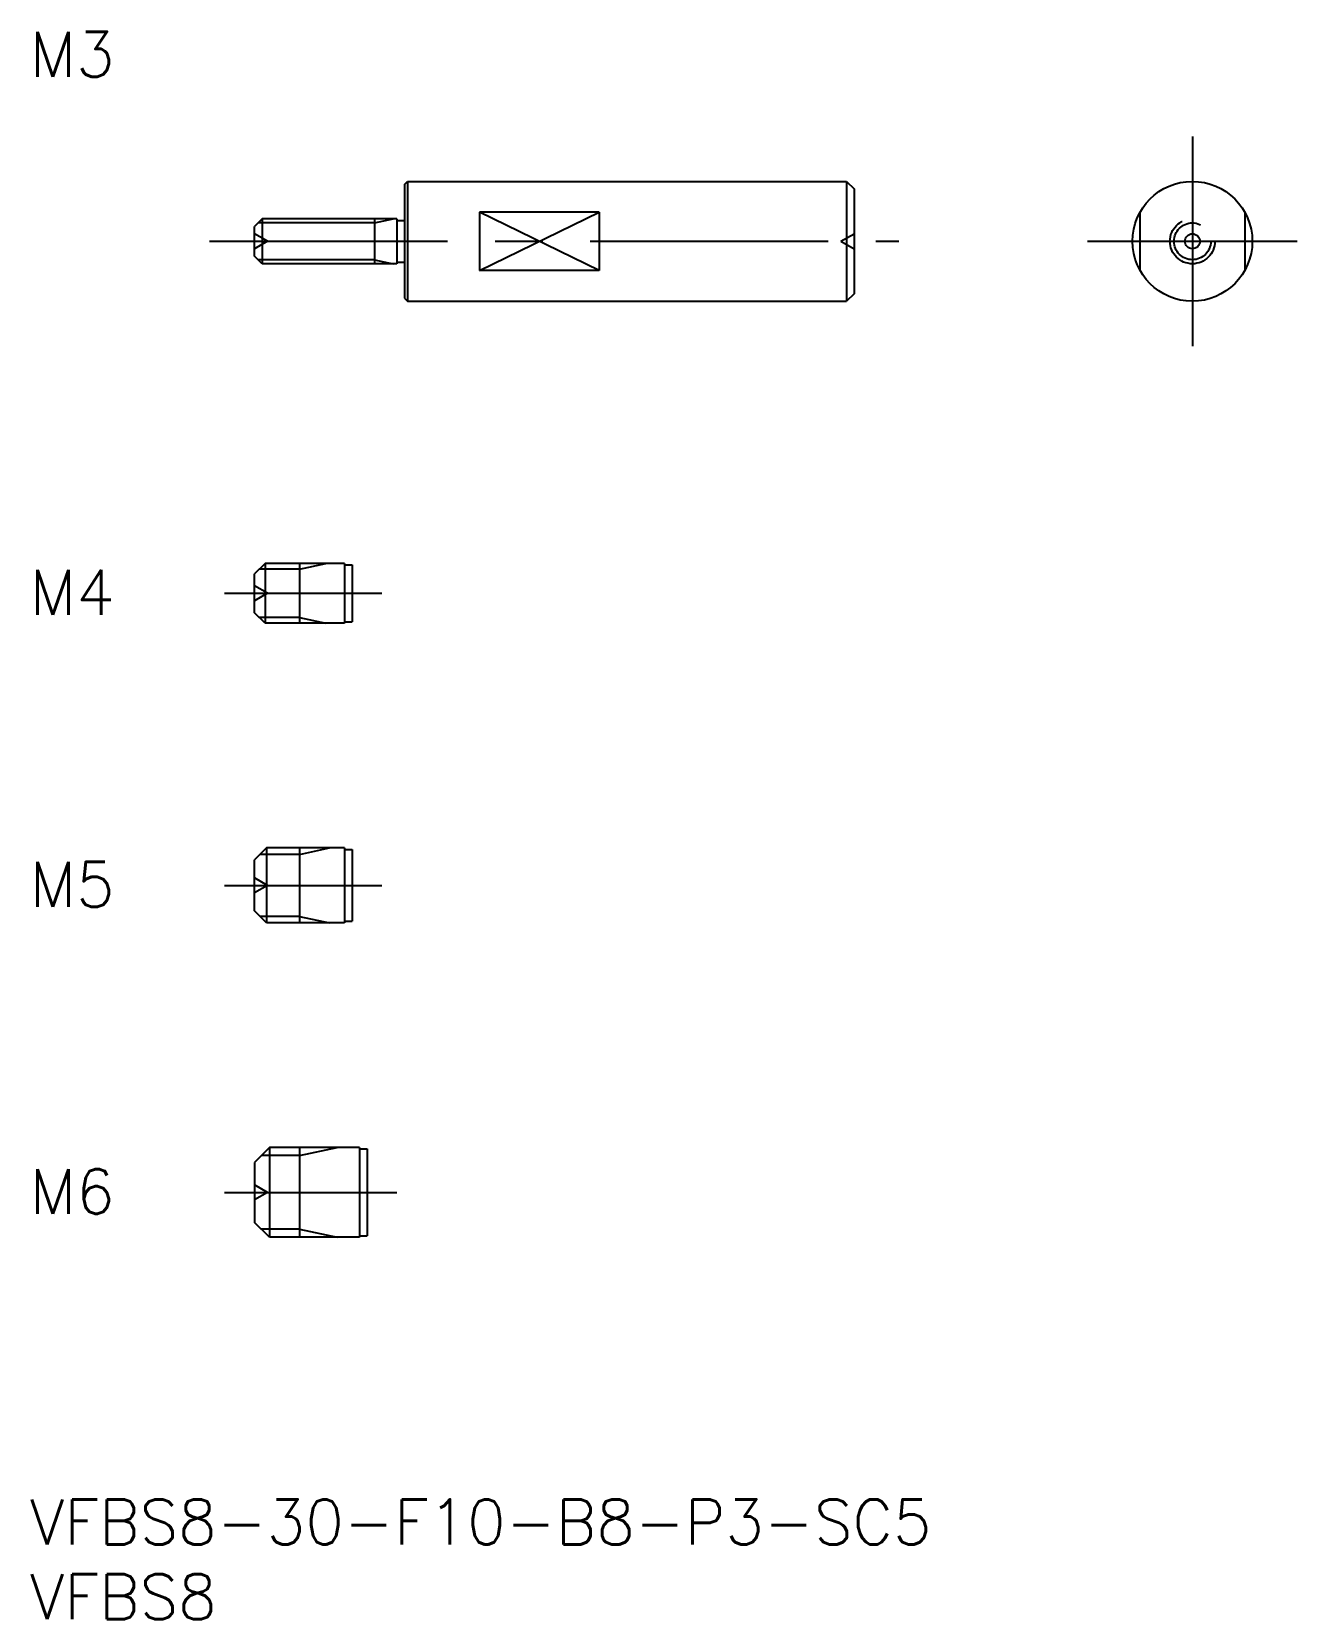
# Model space of a CAD drawing. Extents: x 0 to 85, y -8 to 98.
import ezdxf

# ---------------------------------------------------------------- set-up
doc = ezdxf.new("R2010")
doc.units = 0
doc.header["$LTSCALE"] = 0.5
doc.linetypes.add('CENTER', pattern=[50.8, 31.75, -6.35, 6.35, -6.35])
doc.linetypes.add('DASHED', pattern=[19.05, 12.7, -6.35])
for name, color, linetype in [('MSM_CENTER', 1, 'CENTER'), ('MSM_CONTINUOUS', 7, 'CONTINUOUS'), ('MSM_DASHED', 4, 'DASHED'), ('MSM_NARROW', 5, 'CONTINUOUS'), ('MSM_PART_NUMBER', 7, 'CONTINUOUS')]:
    doc.layers.add(name, color=color, linetype=linetype)
doc.styles.get("Standard").update_dxf_attribs({"font": 'txt.shx', "height": 1, "bigfont": 'bigfont.shx'})

# ---------------------------------------------------------------- blocks, each defined once
blk = doc.blocks.new('*U10')
at = {"layer": 'MSM_PART_NUMBER'}
blk.add_text('VFBS8-30-F10-B8-P3-SC5', height=3, dxfattribs=at).set_placement((0, -3))
blk = doc.blocks.new('*U11')
at = {"layer": 'MSM_PART_NUMBER'}
blk.add_text('VFBS8', height=3, dxfattribs=at).set_placement((0, -8))
blk = doc.blocks.new('*U12')
at = {"layer": 'MSM_PART_NUMBER'}
blk.add_text('M6', height=3, dxfattribs=at).set_placement((0, 19.06))
blk = doc.blocks.new('*U13')
at = {"layer": 'MSM_PART_NUMBER'}
blk.add_text('M5', height=3, dxfattribs=at).set_placement((0, 39.56))
blk = doc.blocks.new('*U14')
at = {"layer": 'MSM_PART_NUMBER'}
blk.add_text('M4', height=3, dxfattribs=at).set_placement((0, 59.06))
blk = doc.blocks.new('*U15')
at = {"layer": 'MSM_PART_NUMBER'}
blk.add_text('M3', height=3, dxfattribs=at).set_placement((0, 94.99))

msp = doc.modelspace()

# ---------------------------------------------------------------- linework, layer by layer
at = {"layer": 'MSM_CENTER'}
for p, q in [((77.58, 91), (77.58, 77)), ((12, 84), (58, 84)), ((70.58, 84), (84.58, 84)), ((13, 60.5), (23.5, 60.5)), ((13, 41), (23.5, 41)), ((13, 20.5), (24.5, 20.5))]:
    msp.add_line(p, q, dxfattribs=at)
at = {"layer": 'MSM_CONTINUOUS'}
for p, q in [((25, 87.8), (25.2, 88)), ((25.2, 88), (54.5, 88)), ((25.2, 88), (25.2, 80)), ((54.5, 88), (55, 87.5)), ((54.5, 88), (54.5, 80)), ((25, 87.8), (25, 80.2)), ((55, 87.5), (55, 80.5)), ((38, 85.94), (30, 85.94)), ((30, 85.94), (30, 82.06)), ((38, 85.94), (38, 82.06)), ((15.5, 85.5), (15, 85)), ((15, 83), (15, 85)), ((24.5, 85.5), (15.5, 85.5)), ((15.5, 85.5), (15.5, 82.5)), ((23, 85.5), (23, 82.5)), ((24.5, 85.5), (24.5, 82.5)), ((24.5, 85.4), (25, 85.4)), ((15.5, 82.5), (15, 83)), ((24.5, 82.5), (15.5, 82.5)), ((24.5, 82.6), (25, 82.6)), ((38, 82.06), (30, 82.06)), ((25, 80.2), (25.2, 80)), ((25.2, 80), (54.5, 80)), ((55, 80.5), (54.5, 80)), ((15.7, 62.5), (15, 61.8)), ((15, 59.2), (15, 61.8)), ((21, 62.5), (15.7, 62.5)), ((15.7, 62.5), (15.7, 58.5)), ((18, 62.5), (18, 58.5)), ((21, 62.5), (21, 58.5)), ((21, 62.4), (21.5, 62.4)), ((21.5, 62.4), (21.5, 58.6)), ((15.7, 58.5), (15, 59.2)), ((21, 58.5), (15.7, 58.5)), ((21, 58.6), (21.5, 58.6)), ((15.8, 43.5), (15, 42.7)), ((21, 43.5), (15.8, 43.5)), ((15.8, 43.5), (15.8, 38.5)), ((18, 43.5), (18, 38.5)), ((21, 43.5), (21, 38.5)), ((15, 39.3), (15, 42.7)), ((21, 43.4), (21.5, 43.4)), ((21.5, 43.4), (21.5, 38.6)), ((15.8, 38.5), (15, 39.3)), ((21, 38.5), (15.8, 38.5)), ((21, 38.6), (21.5, 38.6)), ((16, 23.5), (15, 22.5)), ((22, 23.5), (16, 23.5)), ((16, 23.5), (16, 17.5)), ((18, 23.5), (18, 17.5)), ((22, 23.5), (22, 17.5)), ((22, 23.4), (22.5, 23.4)), ((22.5, 23.4), (22.5, 17.6)), ((15, 22.5), (15, 18.5)), ((16, 17.5), (15, 18.5)), ((22, 17.5), (16, 17.5)), ((22, 17.6), (22.5, 17.6))]:
    msp.add_line(p, q, dxfattribs=at)
for radius in [4, 0.5]:
    msp.add_circle((77.58, 84), radius, dxfattribs=at)
at = {"layer": 'MSM_DASHED'}
for p, q in [((74.08, 85.94), (74.08, 82.06)), ((81.08, 85.94), (81.08, 82.06)), ((15.87, 84), (15, 84.5)), ((15.87, 84), (15, 83.5)), ((54.13, 84), (55, 84.5)), ((54.13, 84), (55, 83.5)), ((55, 84), (55, 84)), ((15.87, 60.5), (15, 61)), ((15.87, 60.5), (15, 60)), ((15.87, 41), (15, 41.5)), ((15.87, 41), (15, 40.5)), ((15.87, 20.5), (15, 21)), ((15.87, 20.5), (15, 20))]:
    msp.add_line(p, q, dxfattribs=at)
for radius in [1.5, 1.23]:
    msp.add_circle((77.58, 84), radius, dxfattribs=at)
at = {"layer": 'MSM_NARROW'}
for p, q in [((38, 82.06), (30, 85.94)), ((30, 82.06), (38, 85.94)), ((23, 85.23), (15.23, 85.23)), ((23, 85.23), (24.25, 85.5)), ((23, 82.77), (15.23, 82.77)), ((23, 82.77), (24.25, 82.5)), ((18, 62.12), (15.32, 62.12)), ((18, 62.12), (19.75, 62.5)), ((18, 58.88), (15.32, 58.88)), ((18, 58.88), (19.75, 58.5)), ((18, 43.07), (20, 43.5)), ((18, 43.07), (15.37, 43.07)), ((18, 38.93), (15.37, 38.93)), ((18, 38.93), (20, 38.5)), ((18, 22.96), (20.5, 23.5)), ((18, 22.96), (15.46, 22.96)), ((18, 18.04), (15.46, 18.04)), ((18, 18.04), (20.5, 17.5))]:
    msp.add_line(p, q, dxfattribs=at)

# ---------------------------------------------------------------- block references
at = {"layer": 'MSM_CONTINUOUS'}
for name in ['*U15', '*U14', '*U13', '*U12', '*U10', '*U11']:
    msp.add_blockref(name, (0, 0), dxfattribs=at)

doc.saveas('drawing.dxf')
